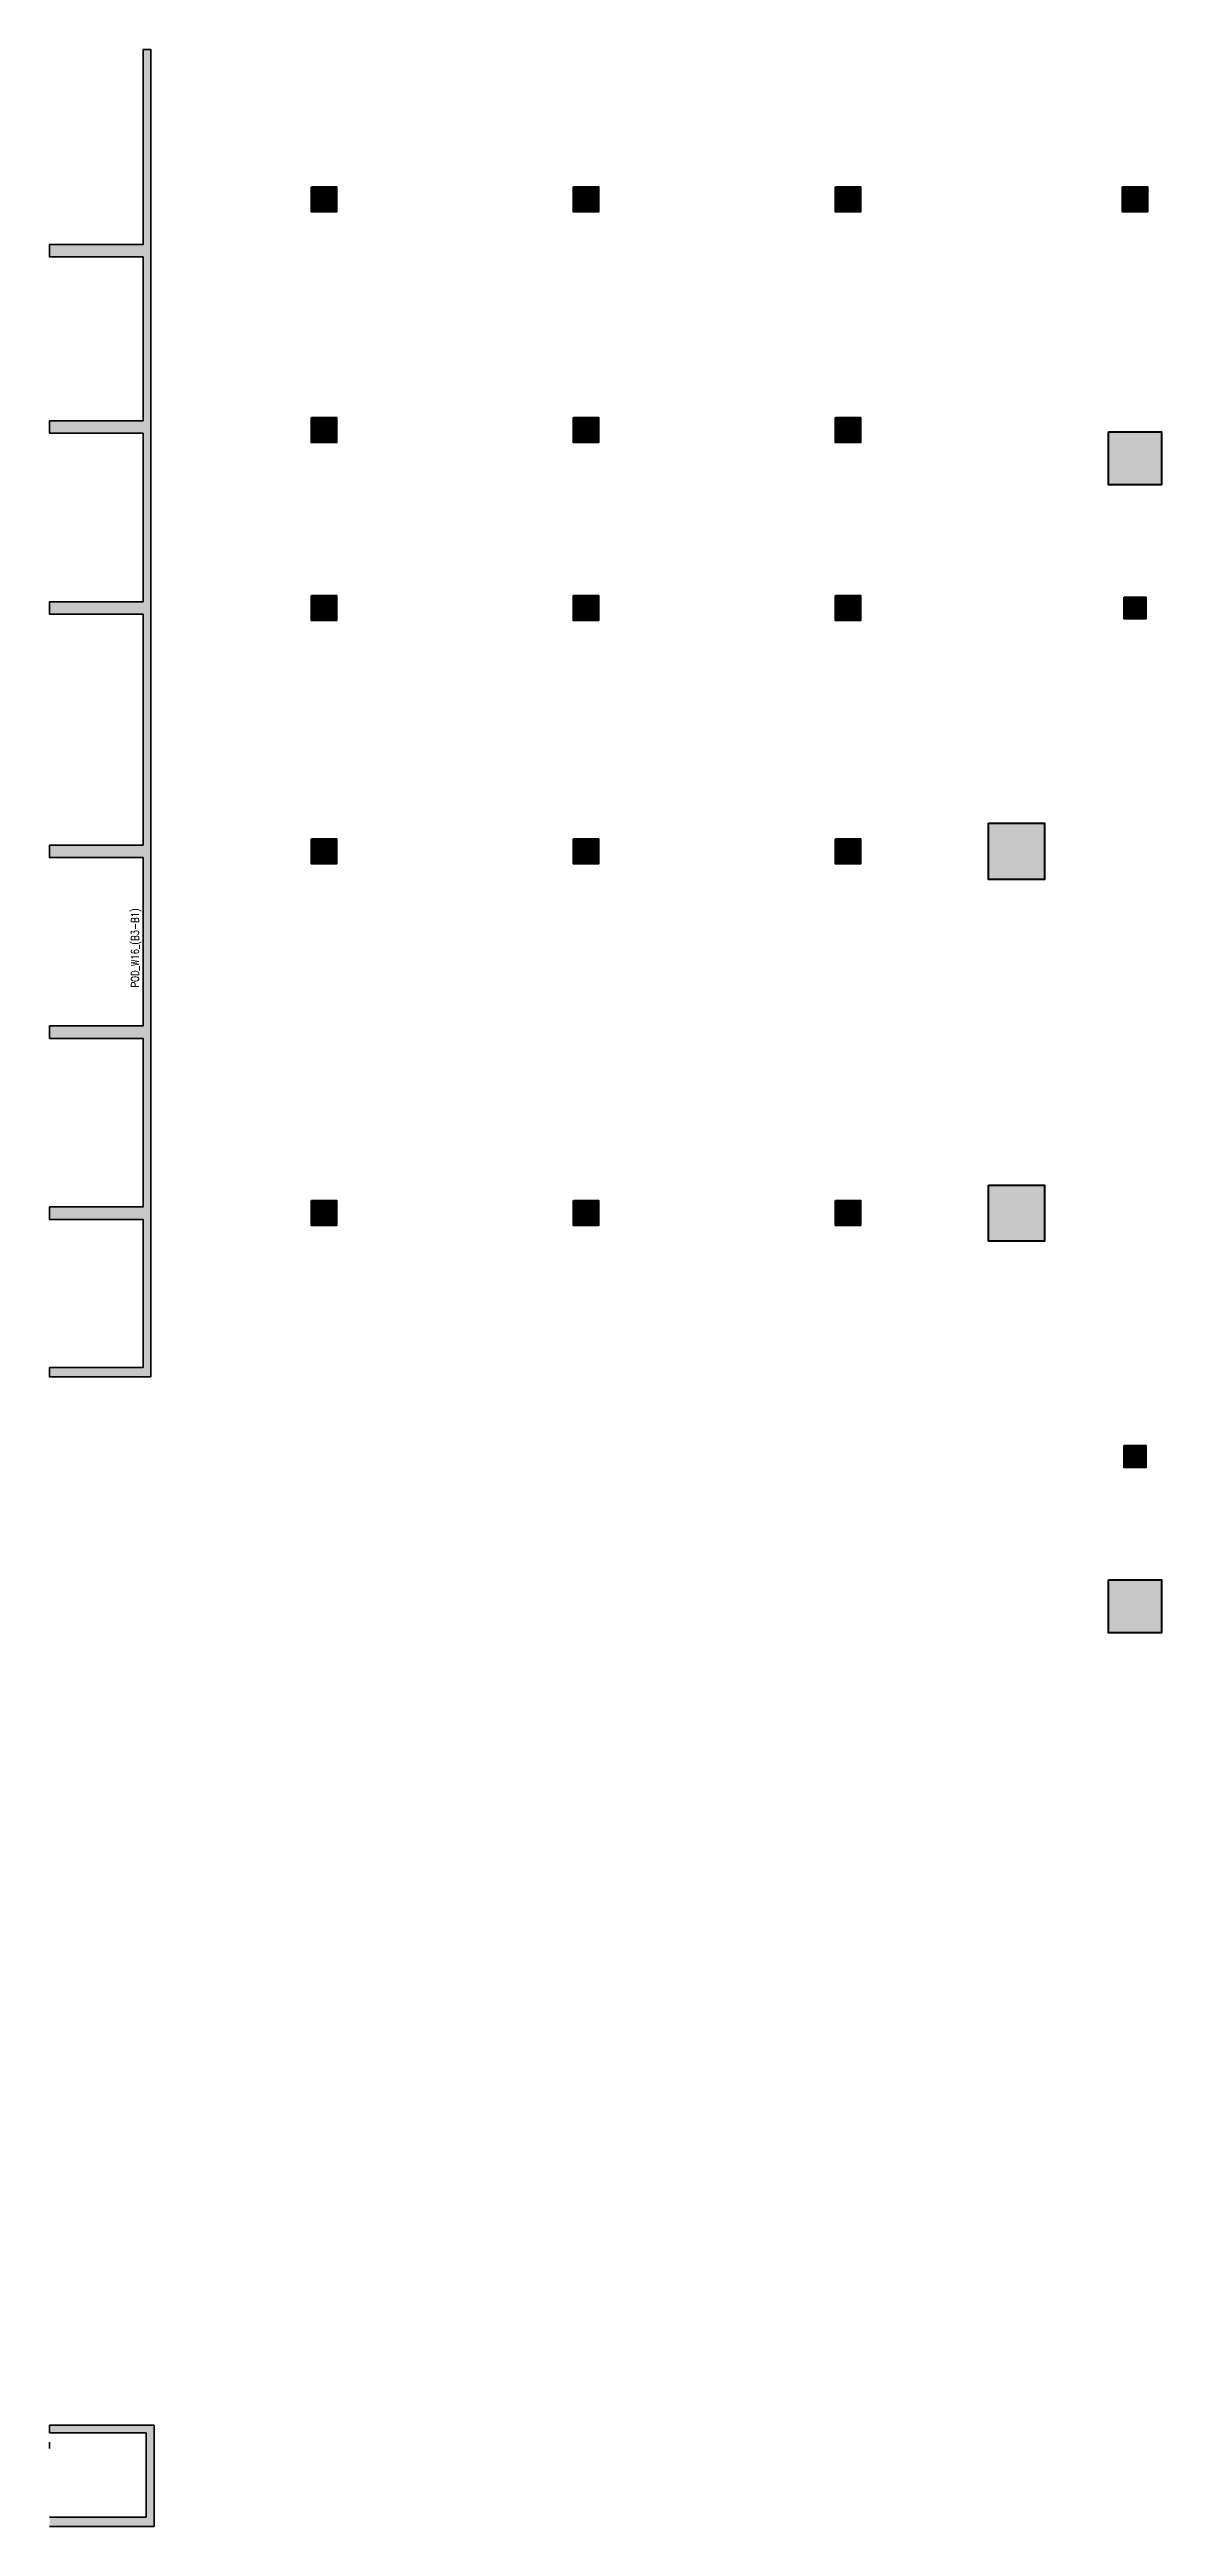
# Model space of a CAD drawing. Header units: millimetres. Extents: x 400 to 217000, y 400 to 89500.
# Drawn here: x 400 to 36050, y 10100 to 89500 of the extents above; entities that cross this region are included whole.
import ezdxf

# ---------------------------------------------------------------- set-up
doc = ezdxf.new("R2010")
doc.units = ezdxf.units.MM
doc.layers.get('Defpoints').update_dxf_attribs({"color": 151, "lineweight": 9})
for name, color, linetype, lineweight in [('NDC_S-COLUMN', 4, 'Continuous', 40), ('NDC_S_HATCH COLUMN AND WALL', 251, 'Continuous', 13), ('POD_Core wall_15(B3-B1)$0$NDC_S_WALL', 6, 'Continuous', 35), ('POD_Core wall_16(B3-B1)$0$NDC_S_HATCH COLUMN AND WALL', 251, 'Continuous', 13), ('POD_Core wall_16(B3-B1)$0$NDC_S_WALL', 6, 'Continuous', 35), ('Ramp wall 3(B3-B1)$0$NDC_S_WALL', 6, 'Continuous', 35)]:
    doc.layers.add(name, color=color, linetype=linetype, lineweight=lineweight)
doc.styles.add('POD_Core wall_16(B3-B1)$0$NDC_BAR 2', font='romans.shx', dxfattribs={"width": 0.8})

# ---------------------------------------------------------------- blocks, each defined once
blk = doc.blocks.new('cot')
at = {"layer": 'NDC_S_HATCH COLUMN AND WALL', "ltscale": 0.005}
h = blk.add_hatch(color=256, dxfattribs=at)
h.dxf.hatch_style = 1
h.paths.add_polyline_path([(-0.5, 0.5), (0.5, 0.5), (0.5, -0.5), (-0.5, -0.5)])
at = {"layer": 'NDC_S-COLUMN', "ltscale": 0.005}
blk.add_lwpolyline([(-0.5, 0.5), (0.5, 0.5), (0.5, -0.5), (-0.5, -0.5)], close=True, dxfattribs=at)

msp = doc.modelspace()

# ---------------------------------------------------------------- hatches: boundary and pattern name
at = {"layer": 'NDC_S_HATCH COLUMN AND WALL', "ltscale": 200}
h = msp.add_hatch(color=251, dxfattribs=at)
h.dxf.hatch_style = 1
h.paths.add_polyline_path([(3750, 13350), (400, 13350), (400, 13100), (3500, 13100), (3500, 10400), (400, 10400), (400, 10100), (3750, 10100)])
at = {"layer": 'POD_Core wall_16(B3-B1)$0$NDC_S_HATCH COLUMN AND WALL', "ltscale": 200}
h = msp.add_hatch(color=256, dxfattribs=at)
h.dxf.hatch_style = 1
h.paths.add_polyline_path([(3400, 63600), (3400, 58200), (400, 58200), (400, 57800), (3400, 57800), (3400, 52400), (400, 52400), (400, 52000), (3400, 52000), (3400, 47250), (400, 47250), (400, 46950), (3650, 46950), (3650, 89500), (3400, 89500), (3400, 83250), (400, 83250), (400, 82850), (3400, 82850), (3400, 77600), (400, 77600), (400, 77200), (3400, 77200), (3400, 71800), (400, 71800), (400, 71400), (3400, 71400), (3400, 64000), (400, 64000), (400, 63600)])

# ---------------------------------------------------------------- linework, layer by layer
at = {"layer": 'POD_Core wall_15(B3-B1)$0$NDC_S_WALL', "ltscale": 200}
msp.add_line((400, 12600), (400, 12800), dxfattribs=at)
at = {"layer": 'POD_Core wall_16(B3-B1)$0$NDC_S_WALL', "ltscale": 200}
msp.add_lwpolyline([(3650, 46950), (400, 46950), (400, 47250), (3400, 47250), (3400, 52000), (400, 52000), (400, 52400), (3400, 52400), (3400, 57800), (400, 57800), (400, 58200), (3400, 58200), (3400, 63600), (400, 63600), (400, 64000), (3400, 64000), (3400, 71400), (400, 71400), (400, 71800), (3400, 71800), (3400, 77200), (400, 77200), (400, 77600), (3400, 77600), (3400, 82850), (400, 82850), (400, 83250), (3400, 83250), (3400, 89500), (3650, 89500), (3650, 46950)], dxfattribs=at)
at = {"layer": 'Ramp wall 3(B3-B1)$0$NDC_S_WALL', "ltscale": 200}
for p, q in [((3750, 13350), (400, 13350)), ((400, 13350), (400, 13100)), ((400, 13100), (3500, 13100)), ((3500, 13100), (3500, 10400)), ((3750, 10100), (3750, 13350)), ((3500, 10400), (400, 10400)), ((400, 10100), (3750, 10100))]:
    msp.add_line(p, q, dxfattribs=at)

# ---------------------------------------------------------------- block references
at = {"layer": 'NDC_S_HATCH COLUMN AND WALL', "ltscale": 200}
for p, xscale, yscale in [((9200, 84700), 800, 800), ((17600, 84700), 800, 800), ((26000, 84700), 800, 800), ((35200, 84700), 800, 800), ((35200, 84700), 800, 800), ((9200, 77300), 800, 800), ((17600, 77300), 800, 800), ((26000, 77300), 800, 800), ((35200, 76400), 1700, 1700), ((9200, 71600), 800, 800), ((17600, 71600), 800, 800), ((26000, 71600), 800, 800), ((35200, 71600), 700, 700), ((31400, 63800), 1800, 1800), ((9200, 63800), 800, 800), ((17600, 63800), 800, 800), ((26000, 63800), 800, 800), ((9200, 52200), 800, 800), ((17600, 52200), 800, 800), ((26000, 52200), 800, 800), ((31400, 52200), 1800, 1800), ((35200, 44400), 700, 700), ((35200, 39600), 1700, 1700)]:
    msp.add_blockref('cot', p, dxfattribs=dict(at, xscale=xscale, yscale=yscale))

# ---------------------------------------------------------------- texts
at = {"layer": 'Defpoints', "style": 'POD_Core wall_16(B3-B1)$0$NDC_BAR 2', "width": 0.8}
msp.add_text('POD_W16_(B3-B1)', height=250, rotation=90, dxfattribs=at).set_placement((3264, 59434))

doc.saveas('drawing.dxf')
